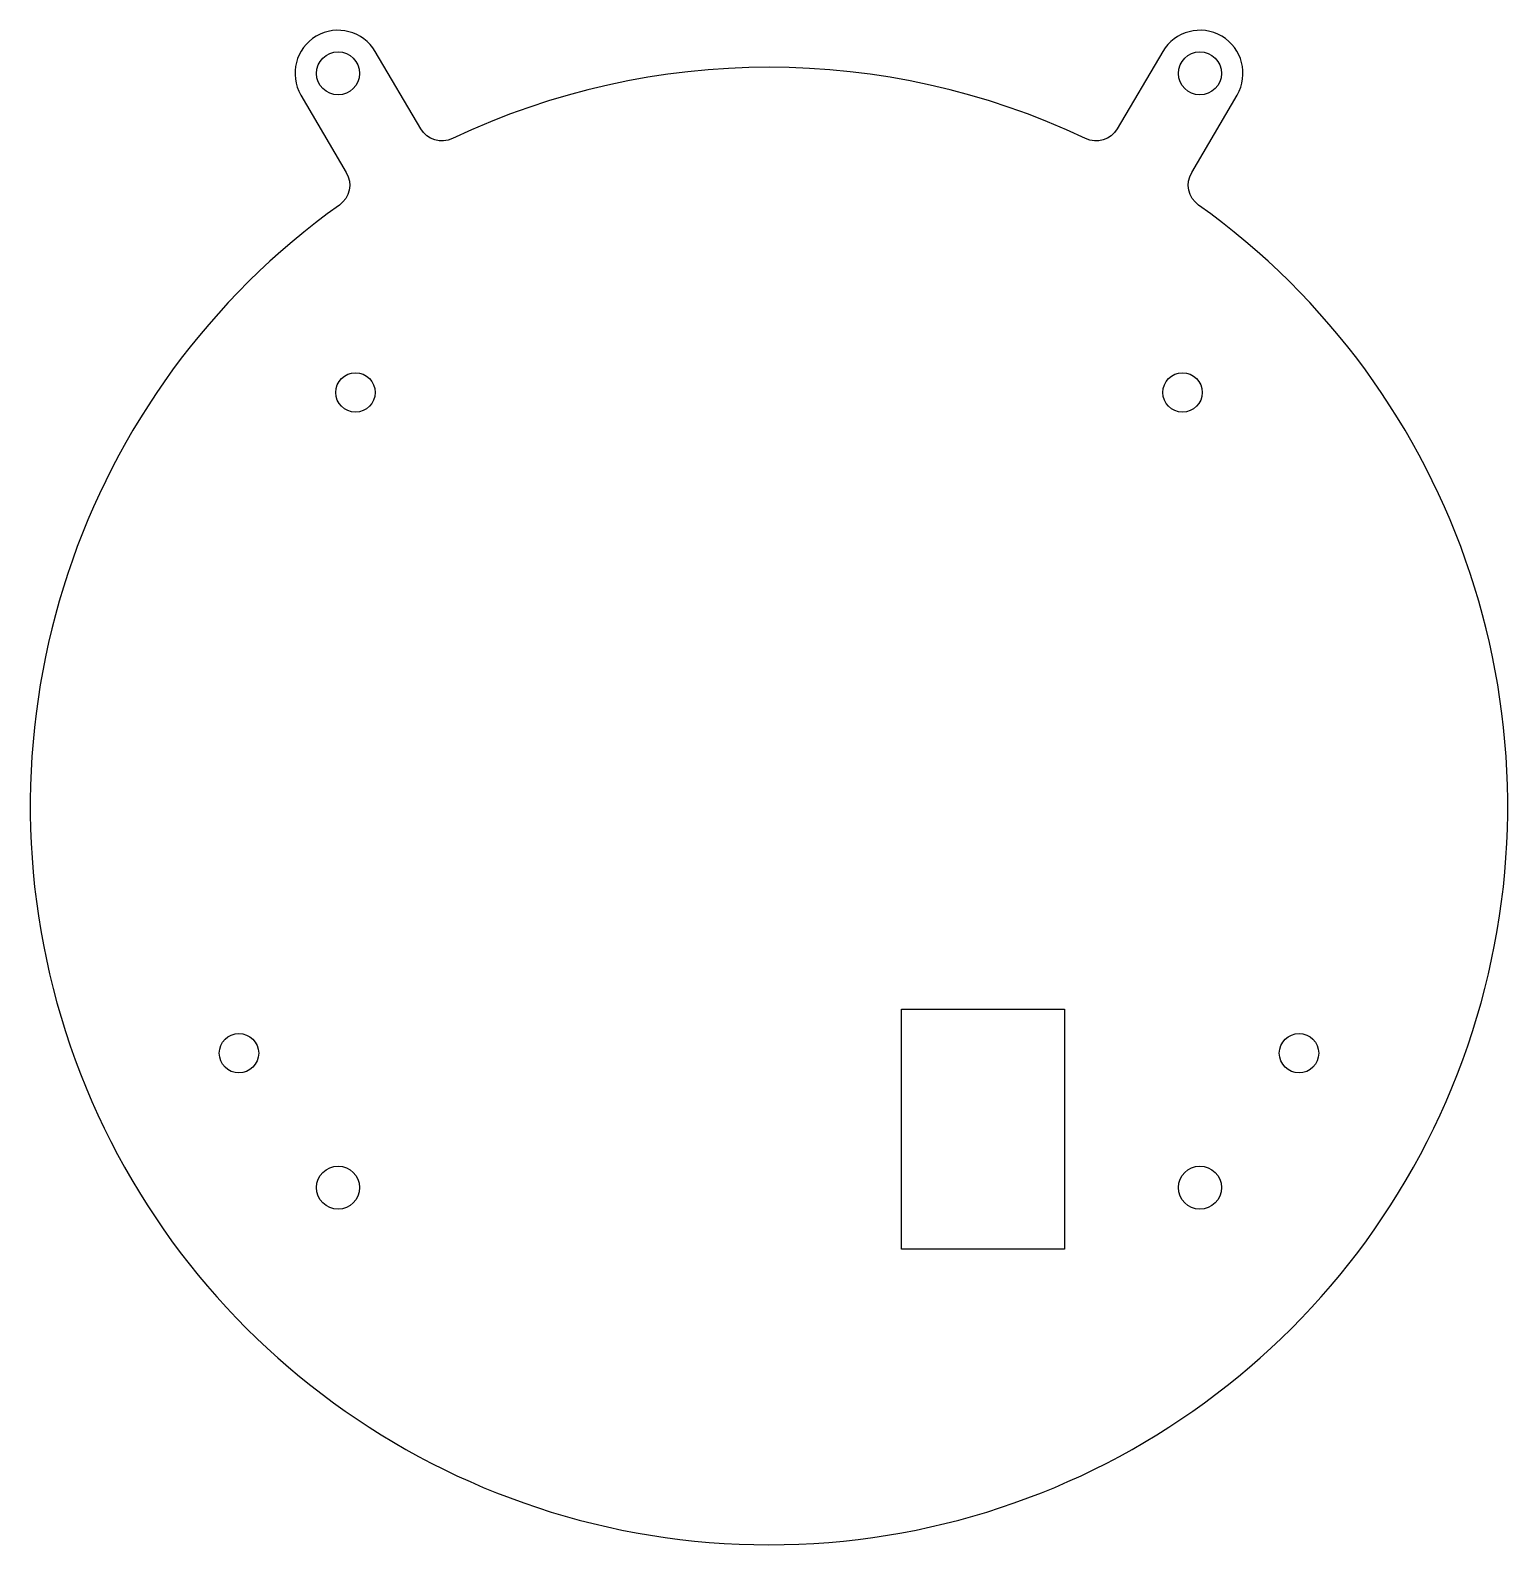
# Model space of a CAD drawing. Header units: millimetres. Extents: x -60 to 60, y -60 to 63.
import ezdxf

# ---------------------------------------------------------------- set-up
doc = ezdxf.new("R2010")
doc.units = ezdxf.units.MM
doc.layers.get('0').update_dxf_attribs({"linetype": 'CONTINUOUS'})

msp = doc.modelspace()

# ---------------------------------------------------------------- linework, layer by layer
msp.add_lwpolyline([(-34.89, 48.81, 3.11885), (34.89, 48.81, -0.38843), (34.33, 51.45), (38.02, 57.73, 1), (31.98, 61.27), (28.29, 55, -0.38843), (25.71, 54.21, 0.225141), (-25.71, 54.21, -0.38843), (-28.29, 55), (-31.98, 61.27, 1), (-38.02, 57.73), (-34.33, 51.45, -0.38843)], format="xyb", close=True)
msp.add_lwpolyline([(24, -36), (10.75, -36), (10.75, -16.5), (24, -16.5)], close=True)
for centre, radius in [((-35, 59.5), 1.75), ((35, 59.5), 1.75), ((-33.59, 33.59), 1.6), ((33.59, 33.59), 1.6), ((-43.05, -20.08), 1.6), ((43.05, -20.08), 1.6), ((-35, -31), 1.75), ((35, -31), 1.75)]:
    msp.add_circle(centre, radius)

doc.saveas('drawing.dxf')
